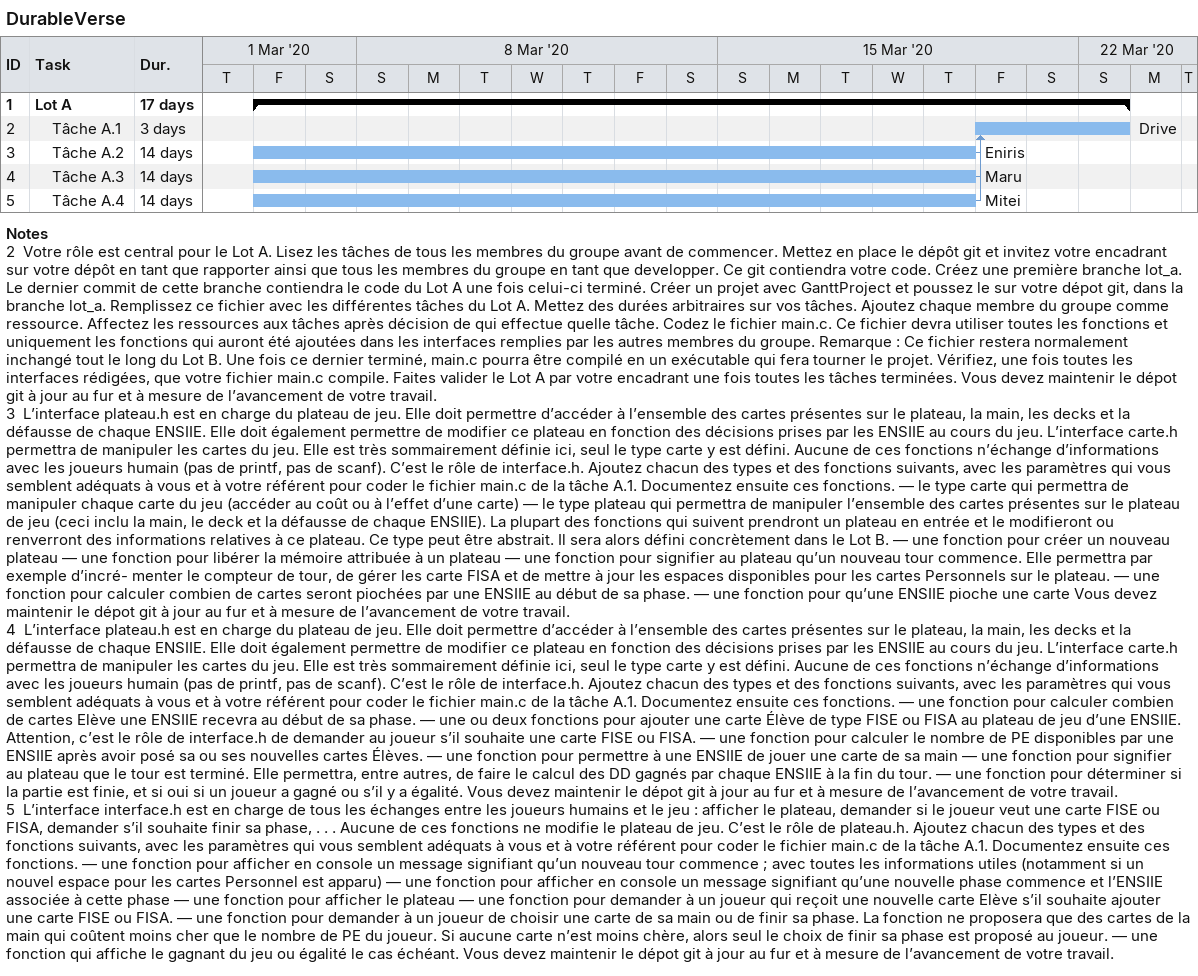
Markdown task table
DurableVerse

| ID | Level | Task | Duration | Start | Finish | Predecessors | Resources |
|---|---|---|---|---|---|---|---|
| 1 | 1 | **Lot A** | 17d | 2020-03-06 | 2020-03-22 |  |  |
| 2 | 2 | Tâche A.1 | 3d | 2020-03-20 | 2020-03-22 | 3, 4, 5 | Drive |
| 3 | 2 | Tâche A.2 | 14d | 2020-03-06 | 2020-03-19 |  | Eniris |
| 4 | 2 | Tâche A.3 | 14d | 2020-03-06 | 2020-03-19 |  | Maru |
| 5 | 2 | Tâche A.4 | 14d | 2020-03-06 | 2020-03-19 |  | Mitei |

Notes
- 2: Votre rôle est central pour le Lot A. Lisez les tâches de tous les membres du groupe avant de commencer. Mettez en place le dépôt git et invitez votre encadrant sur votre dépôt en tant que rapporter ainsi que tous les membres du groupe en tant que developper. Ce git contiendra votre code. Créez une première branche lot_a. Le dernier commit de cette branche contiendra le code du Lot A une fois celui-ci terminé. Créer un projet avec GanttProject et poussez le sur votre dépot git, dans la branche lot_a. Remplissez ce fichier avec les différentes tâches du Lot A. Mettez des durées arbitraires sur vos tâches. Ajoutez chaque membre du groupe comme ressource. Affectez les ressources aux tâches après décision de qui effectue quelle tâche. Codez le fichier main.c. Ce fichier devra utiliser toutes les fonctions et uniquement les fonctions qui auront été ajoutées dans les interfaces remplies par les autres membres du groupe. Remarque : Ce fichier restera normalement inchangé tout le long du Lot B. Une fois ce dernier terminé, main.c pourra être compilé en un exécutable qui fera tourner le projet. Vérifiez, une fois toutes les interfaces rédigées, que votre fichier main.c compile. Faites valider le Lot A par votre encadrant une fois toutes les tâches terminées. Vous devez maintenir le dépot git à jour au fur et à mesure de l’avancement de votre travail.
- 3: L’interface plateau.h est en charge du plateau de jeu. Elle doit permettre d’accéder à l’ensemble des cartes présentes sur le plateau, la main, les decks et la défausse de chaque ENSIIE. Elle doit également permettre de modifier ce plateau en fonction des décisions prises par les ENSIIE au cours du jeu. L’interface carte.h permettra de manipuler les cartes du jeu. Elle est très sommairement définie ici, seul le type carte y est défini. Aucune de ces fonctions n’échange d’informations avec les joueurs humain (pas de printf, pas de scanf). C’est le rôle de interface.h. Ajoutez chacun des types et des fonctions suivants, avec les paramètres qui vous semblent adéquats à vous et à votre référent pour coder le fichier main.c de la tâche A.1. Documentez ensuite ces fonctions. — le type carte qui permettra de manipuler chaque carte du jeu (accéder au coût ou à l’effet d’une carte) — le type plateau qui permettra de manipuler l’ensemble des cartes présentes sur le plateau de jeu (ceci inclu la main, le deck et la défausse de chaque ENSIIE). La plupart des fonctions qui suivent prendront un plateau en entrée et le modifieront ou renverront des informations relatives à ce plateau. Ce type peut être abstrait. Il sera alors défini concrètement dans le Lot B. — une fonction pour créer un nouveau plateau — une fonction pour libérer la mémoire attribuée à un plateau — une fonction pour signifier au plateau qu’un nouveau tour commence. Elle permettra par exemple d’incré- menter le compteur de tour, de gérer les carte FISA et de mettre à jour les espaces disponibles pour les cartes Personnels sur le plateau. — une fonction pour calculer combien de cartes seront piochées par une ENSIIE au début de sa phase. — une fonction pour qu’une ENSIIE pioche une carte Vous devez maintenir le dépot git à jour au fur et à mesure de l’avancement de votre travail.
- 4: L’interface plateau.h est en charge du plateau de jeu. Elle doit permettre d’accéder à l’ensemble des cartes présentes sur le plateau, la main, les decks et la défausse de chaque ENSIIE. Elle doit également permettre de modifier ce plateau en fonction des décisions prises par les ENSIIE au cours du jeu. L’interface carte.h permettra de manipuler les cartes du jeu. Elle est très sommairement définie ici, seul le type carte y est défini. Aucune de ces fonctions n’échange d’informations avec les joueurs humain (pas de printf, pas de scanf). C’est le rôle de interface.h. Ajoutez chacun des types et des fonctions suivants, avec les paramètres qui vous semblent adéquats à vous et à votre référent pour coder le fichier main.c de la tâche A.1. Documentez ensuite ces fonctions. — une fonction pour calculer combien de cartes Elève une ENSIIE recevra au début de sa phase. — une ou deux fonctions pour ajouter une carte Élève de type FISE ou FISA au plateau de jeu d’une ENSIIE. Attention, c’est le rôle de interface.h de demander au joueur s’il souhaite une carte FISE ou FISA. — une fonction pour calculer le nombre de PE disponibles par une ENSIIE après avoir posé sa ou ses nouvelles cartes Élèves. — une fonction pour permettre à une ENSIIE de jouer une carte de sa main — une fonction pour signifier au plateau que le tour est terminé. Elle permettra, entre autres, de faire le calcul des DD gagnés par chaque ENSIIE à la fin du tour. — une fonction pour déterminer si la partie est finie, et si oui si un joueur a gagné ou s’il y a égalité. Vous devez maintenir le dépot git à jour au fur et à mesure de l’avancement de votre travail.
- 5: L’interface interface.h est en charge de tous les échanges entre les joueurs humains et le jeu : afficher le plateau, demander si le joueur veut une carte FISE ou FISA, demander s’il souhaite finir sa phase, . . . Aucune de ces fonctions ne modifie le plateau de jeu. C’est le rôle de plateau.h. Ajoutez chacun des types et des fonctions suivants, avec les paramètres qui vous semblent adéquats à vous et à votre référent pour coder le fichier main.c de la tâche A.1. Documentez ensuite ces fonctions. — une fonction pour afficher en console un message signifiant qu’un nouveau tour commence ; avec toutes les informations utiles (notamment si un nouvel espace pour les cartes Personnel est apparu) — une fonction pour afficher en console un message signifiant qu’une nouvelle phase commence et l’ENSIIE associée à cette phase — une fonction pour afficher le plateau — une fonction pour demander à un joueur qui reçoit une nouvelle carte Elève s’il souhaite ajouter une carte FISE ou FISA. — une fonction pour demander à un joueur de choisir une carte de sa main ou de finir sa phase. La fonction ne proposera que des cartes de la main qui coûtent moins cher que le nombre de PE du joueur. Si aucune carte n’est moins chère, alors seul le choix de finir sa phase est proposé au joueur. — une fonction qui affiche le gagnant du jeu ou égalité le cas échéant. Vous devez maintenir le dépot git à jour au fur et à mesure de l’avancement de votre travail.
